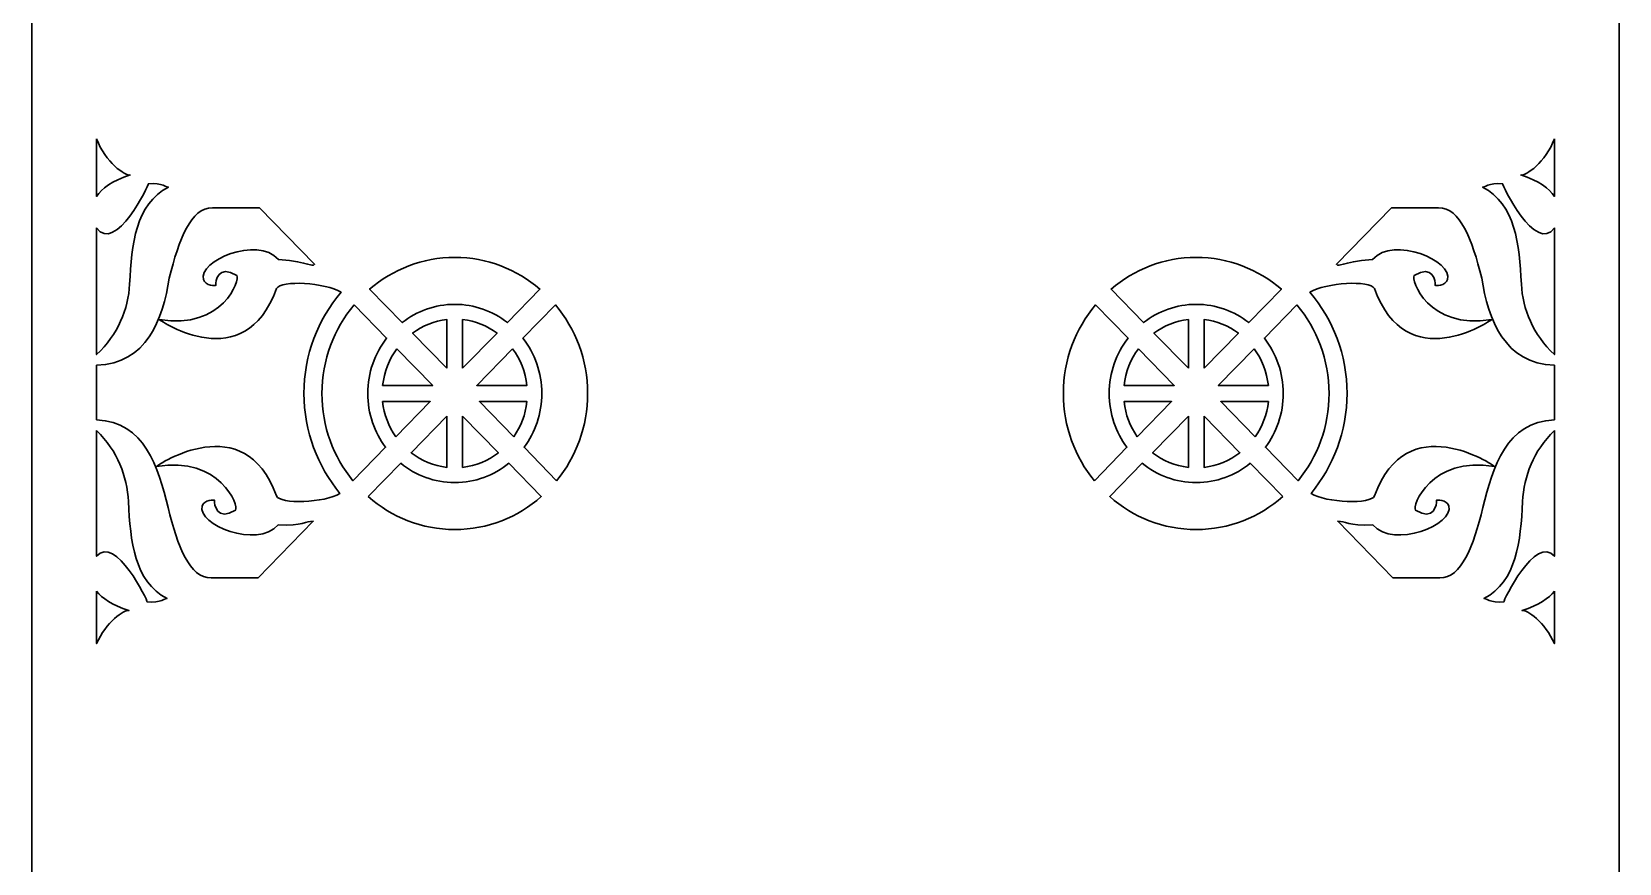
# Model space of a CAD drawing. Header units: centimetres. Extents: x -21.6 to -16.4, y -9 to 3.7.
# Drawn here: x -21.59 to -16.44, y -1.73 to 0.96 of the extents above; entities that cross this region are included whole.
import ezdxf

# ---------------------------------------------------------------- set-up
doc = ezdxf.new("R2010")
doc.units = ezdxf.units.CM
doc.header["$MEASUREMENT"] = 0
doc.layers.add('layer 1', color=7, linetype='Continuous')

msp = doc.modelspace()

# ---------------------------------------------------------------- linework, layer by layer
at = {"layer": 'layer 1', "color": 250, "lineweight": 30}
for points, knots in [([(-21.58593, 3.65904), (-21.58593, 3.65904), (-16.44376, 3.65904), (-16.44376, 3.65904), (-16.44376, 3.65904), (-16.44376, 3.65904), (-16.44376, -9.00021), (-16.44376, -9.00021), (-16.44376, -9.00021), (-16.44376, -9.00021), (-21.58593, -9.00021), (-21.58593, -9.00021), (-21.58593, -9.00021), (-21.58593, -9.00021), (-21.58593, 3.65904), (-21.58593, 3.65904)], [0, 0, 0, 0, 0.2, 0.2, 0.2, 0.2, 0.4, 0.4, 0.4, 0.4, 0.6, 0.6, 0.6, 0.6, 1, 1, 1, 1]), ([(-21.37575, 0.61689), (-21.34834, 0.54253), (-21.28246, 0.49431), (-21.26686, 0.49965), (-21.26686, 0.49965), (-21.32712, 0.48067), (-21.35944, 0.45556), (-21.37575, 0.43047), (-21.37575, 0.43047), (-21.37575, 0.43047), (-21.37575, 0.61689), (-21.37575, 0.61689)], [0, 0, 0, 0, 0.25, 0.25, 0.25, 0.25, 0.5, 0.5, 0.5, 0.5, 1, 1, 1, 1]), ([(-16.65393, 0.6169), (-16.68135, 0.54254), (-16.74723, 0.49431), (-16.76283, 0.49965), (-16.76283, 0.49965), (-16.70256, 0.48067), (-16.67025, 0.45556), (-16.65393, 0.43047), (-16.65393, 0.43047), (-16.65393, 0.43047), (-16.65393, 0.6169), (-16.65393, 0.6169)], [0, 0, 0, 0, 0.25, 0.25, 0.25, 0.25, 0.5, 0.5, 0.5, 0.5, 1, 1, 1, 1]), ([(-21.37575, 0.32847), (-21.3159, 0.24189), (-21.20495, 0.46928), (-21.20796, 0.47133), (-21.20796, 0.47133), (-21.16454, 0.47562), (-21.14659, 0.45717), (-21.14328, 0.46045), (-21.14328, 0.46045), (-21.25013, 0.40384), (-21.26214, 0.27606), (-21.26878, 0.14608), (-21.26878, 0.14608), (-21.27302, 0.06337), (-21.30695, -0.01658), (-21.37575, -0.08244), (-21.37575, -0.08244), (-21.37575, -0.08244), (-21.37575, 0.32847), (-21.37575, 0.32847)], [0, 0, 0, 0, 0.1666667, 0.1666667, 0.1666667, 0.1666667, 0.3333333, 0.3333333, 0.3333333, 0.3333333, 0.5, 0.5, 0.5, 0.5, 0.6666667, 0.6666667, 0.6666667, 0.6666667, 1, 1, 1, 1]), ([(-16.65393, 0.32847), (-16.71378, 0.24189), (-16.82475, 0.46928), (-16.82173, 0.47133), (-16.82173, 0.47133), (-16.86514, 0.47562), (-16.88309, 0.45717), (-16.88641, 0.46045), (-16.88641, 0.46045), (-16.77956, 0.40384), (-16.76755, 0.27606), (-16.76092, 0.14608), (-16.76092, 0.14608), (-16.75666, 0.06336), (-16.72275, -0.01658), (-16.65393, -0.08244), (-16.65393, -0.08244), (-16.65393, -0.08244), (-16.65393, 0.32847), (-16.65393, 0.32847)], [0, 0, 0, 0, 0.1666667, 0.1666667, 0.1666667, 0.1666667, 0.3333333, 0.3333333, 0.3333333, 0.3333333, 0.5, 0.5, 0.5, 0.5, 0.6666667, 0.6666667, 0.6666667, 0.6666667, 1, 1, 1, 1]), ([(-21.37575, -0.11724), (-21.21547, -0.11226), (-21.1612, 0.03063), (-21.14032, 0.16581), (-21.14032, 0.16581), (-21.10955, 0.29115), (-21.07043, 0.39425), (-21.00095, 0.393), (-21.00095, 0.393), (-20.94359, 0.392), (-20.88832, 0.39487), (-20.84817, 0.39281), (-20.84817, 0.39281), (-20.84817, 0.39281), (-20.66995, 0.21017), (-20.66995, 0.21017), (-20.66995, 0.21017), (-20.68108, 0.20083), (-20.67921, 0.2166), (-20.78702, 0.22598), (-20.78702, 0.22598), (-20.85658, 0.3041), (-21.04726, 0.22008), (-21.02974, 0.16081), (-21.02974, 0.16081), (-21.02356, 0.13993), (-20.98906, 0.14012), (-20.98947, 0.14206), (-20.98947, 0.14206), (-20.99228, 0.1548), (-20.98113, 0.21143), (-20.92202, 0.174), (-20.92202, 0.174), (-20.90936, 0.16104), (-20.96657, -0.00267), (-21.17285, 0.03107), (-21.17285, 0.03107), (-21.16839, 0.02646), (-20.8966, -0.15704), (-20.79307, 0.1316), (-20.79307, 0.1316), (-20.77859, 0.1596), (-20.63447, 0.15117), (-20.58402, 0.11964), (-20.58402, 0.11964), (-20.65873, 0.03168), (-20.70408, -0.08312), (-20.70408, -0.20844), (-20.70408, -0.20844), (-20.70408, -0.3318), (-20.66013, -0.44495), (-20.58749, -0.53236), (-20.58749, -0.53236), (-20.63498, -0.5633), (-20.78425, -0.56819), (-20.79333, -0.54032), (-20.79333, -0.54032), (-20.89687, -0.25171), (-21.17745, -0.44026), (-21.18191, -0.44486), (-21.18191, -0.44486), (-20.97563, -0.41112), (-20.91345, -0.57369), (-20.92612, -0.58667), (-20.92612, -0.58667), (-20.98524, -0.6241), (-20.99639, -0.56748), (-20.99357, -0.55472), (-20.99357, -0.55472), (-20.99314, -0.55278), (-21.02766, -0.5526), (-21.03384, -0.57348), (-21.03384, -0.57348), (-21.05136, -0.63275), (-20.85685, -0.71283), (-20.78728, -0.63471), (-20.78728, -0.63471), (-20.70832, -0.63862), (-20.69826, -0.62057), (-20.67406, -0.62284), (-20.67406, -0.62284), (-20.67406, -0.62284), (-20.85227, -0.80548), (-20.85227, -0.80548), (-20.85227, -0.80548), (-20.89243, -0.80754), (-20.9477, -0.80467), (-21.00507, -0.8057), (-21.00507, -0.8057), (-21.07454, -0.80693), (-21.11366, -0.70383), (-21.14442, -0.57848), (-21.14442, -0.57848), (-21.17671, -0.44694), (-21.21985, -0.30046), (-21.37575, -0.29375), (-21.37575, -0.29375), (-21.37575, -0.29375), (-21.37575, -0.11724), (-21.37575, -0.11724)], [0, 0, 0, 0, 0.0384615, 0.0384615, 0.0384615, 0.0384615, 0.0769231, 0.0769231, 0.0769231, 0.0769231, 0.1153846, 0.1153846, 0.1153846, 0.1153846, 0.1538462, 0.1538462, 0.1538462, 0.1538462, 0.1923077, 0.1923077, 0.1923077, 0.1923077, 0.2307692, 0.2307692, 0.2307692, 0.2307692, 0.2692308, 0.2692308, 0.2692308, 0.2692308, 0.3076923, 0.3076923, 0.3076923, 0.3076923, 0.3461538, 0.3461538, 0.3461538, 0.3461538, 0.3846154, 0.3846154, 0.3846154, 0.3846154, 0.4230769, 0.4230769, 0.4230769, 0.4230769, 0.4615385, 0.4615385, 0.4615385, 0.4615385, 0.5, 0.5, 0.5, 0.5, 0.5384615, 0.5384615, 0.5384615, 0.5384615, 0.5769231, 0.5769231, 0.5769231, 0.5769231, 0.6153846, 0.6153846, 0.6153846, 0.6153846, 0.6538462, 0.6538462, 0.6538462, 0.6538462, 0.6923077, 0.6923077, 0.6923077, 0.6923077, 0.7307692, 0.7307692, 0.7307692, 0.7307692, 0.7692308, 0.7692308, 0.7692308, 0.7692308, 0.8076923, 0.8076923, 0.8076923, 0.8076923, 0.8461538, 0.8461538, 0.8461538, 0.8461538, 0.8846154, 0.8846154, 0.8846154, 0.8846154, 0.9230769, 0.9230769, 0.9230769, 0.9230769, 1, 1, 1, 1]), ([(-16.65393, -0.11724), (-16.81422, -0.11226), (-16.86849, 0.03062), (-16.88937, 0.16581), (-16.88937, 0.16581), (-16.92015, 0.29115), (-16.95926, 0.39425), (-17.02874, 0.393), (-17.02874, 0.393), (-17.08609, 0.392), (-17.14137, 0.39487), (-17.18152, 0.39281), (-17.18152, 0.39281), (-17.18152, 0.39281), (-17.35974, 0.21017), (-17.35974, 0.21017), (-17.35974, 0.21017), (-17.3486, 0.20083), (-17.35048, 0.2166), (-17.24267, 0.22598), (-17.24267, 0.22598), (-17.1731, 0.3041), (-16.98243, 0.22008), (-16.99994, 0.16081), (-16.99994, 0.16081), (-17.00613, 0.13993), (-17.04063, 0.14012), (-17.04022, 0.14206), (-17.04022, 0.14206), (-17.03742, 0.1548), (-17.04856, 0.21143), (-17.10766, 0.174), (-17.10766, 0.174), (-17.12033, 0.16104), (-17.06312, -0.00267), (-16.85683, 0.03107), (-16.85683, 0.03107), (-16.8613, 0.02646), (-17.13309, -0.15704), (-17.23661, 0.1316), (-17.23661, 0.1316), (-17.2511, 0.1596), (-17.39523, 0.15117), (-17.44566, 0.11964), (-17.44566, 0.11964), (-17.37096, 0.03168), (-17.32561, -0.08312), (-17.32561, -0.20844), (-17.32561, -0.20844), (-17.32561, -0.3318), (-17.36956, -0.44495), (-17.44221, -0.53236), (-17.44221, -0.53236), (-17.39471, -0.5633), (-17.24544, -0.56819), (-17.23636, -0.54032), (-17.23636, -0.54032), (-17.13282, -0.25171), (-16.85223, -0.44026), (-16.84778, -0.44486), (-16.84778, -0.44486), (-17.05406, -0.41112), (-17.11624, -0.57369), (-17.10356, -0.58667), (-17.10356, -0.58667), (-17.04445, -0.6241), (-17.03331, -0.56748), (-17.03612, -0.55472), (-17.03612, -0.55472), (-17.03654, -0.55278), (-17.00202, -0.5526), (-16.99584, -0.57348), (-16.99584, -0.57348), (-16.97833, -0.63275), (-17.17284, -0.71283), (-17.24241, -0.63471), (-17.24241, -0.63471), (-17.32137, -0.63862), (-17.33143, -0.62057), (-17.35563, -0.62284), (-17.35563, -0.62284), (-17.35563, -0.62284), (-17.17742, -0.80548), (-17.17742, -0.80548), (-17.17742, -0.80548), (-17.13726, -0.80754), (-17.08199, -0.80467), (-17.02461, -0.8057), (-17.02461, -0.8057), (-16.95514, -0.80693), (-16.91603, -0.70383), (-16.88527, -0.57848), (-16.88527, -0.57848), (-16.85298, -0.44694), (-16.80985, -0.30046), (-16.65393, -0.29375), (-16.65393, -0.29375), (-16.65393, -0.29375), (-16.65393, -0.11724), (-16.65393, -0.11724)], [0, 0, 0, 0, 0.0384615, 0.0384615, 0.0384615, 0.0384615, 0.0769231, 0.0769231, 0.0769231, 0.0769231, 0.1153846, 0.1153846, 0.1153846, 0.1153846, 0.1538462, 0.1538462, 0.1538462, 0.1538462, 0.1923077, 0.1923077, 0.1923077, 0.1923077, 0.2307692, 0.2307692, 0.2307692, 0.2307692, 0.2692308, 0.2692308, 0.2692308, 0.2692308, 0.3076923, 0.3076923, 0.3076923, 0.3076923, 0.3461538, 0.3461538, 0.3461538, 0.3461538, 0.3846154, 0.3846154, 0.3846154, 0.3846154, 0.4230769, 0.4230769, 0.4230769, 0.4230769, 0.4615385, 0.4615385, 0.4615385, 0.4615385, 0.5, 0.5, 0.5, 0.5, 0.5384615, 0.5384615, 0.5384615, 0.5384615, 0.5769231, 0.5769231, 0.5769231, 0.5769231, 0.6153846, 0.6153846, 0.6153846, 0.6153846, 0.6538462, 0.6538462, 0.6538462, 0.6538462, 0.6923077, 0.6923077, 0.6923077, 0.6923077, 0.7307692, 0.7307692, 0.7307692, 0.7307692, 0.7692308, 0.7692308, 0.7692308, 0.7692308, 0.8076923, 0.8076923, 0.8076923, 0.8076923, 0.8461538, 0.8461538, 0.8461538, 0.8461538, 0.8846154, 0.8846154, 0.8846154, 0.8846154, 0.9230769, 0.9230769, 0.9230769, 0.9230769, 1, 1, 1, 1]), ([(-20.21563, 0.23263), (-20.32043, 0.23263), (-20.41667, 0.19388), (-20.49145, 0.12965), (-20.49145, 0.12965), (-20.49145, 0.12965), (-20.3859, 0.02149), (-20.3859, 0.02149), (-20.3859, 0.02149), (-20.33853, 0.05845), (-20.27951, 0.08045), (-20.21562, 0.08045), (-20.21562, 0.08045), (-20.15172, 0.08045), (-20.09271, 0.05844), (-20.04533, 0.02148), (-20.04533, 0.02148), (-20.04533, 0.02148), (-19.93979, 0.12964), (-19.93979, 0.12964), (-19.93979, 0.12964), (-20.01458, 0.19386), (-20.11082, 0.23263), (-20.21563, 0.23263)], [0, 0, 0, 0, 0.1428571, 0.1428571, 0.1428571, 0.1428571, 0.2857143, 0.2857143, 0.2857143, 0.2857143, 0.4285714, 0.4285714, 0.4285714, 0.4285714, 0.5714286, 0.5714286, 0.5714286, 0.5714286, 0.7142857, 0.7142857, 0.7142857, 0.7142857, 1, 1, 1, 1]), ([(-17.81407, 0.23263), (-17.70927, 0.23263), (-17.61302, 0.19388), (-17.53824, 0.12965), (-17.53824, 0.12965), (-17.53824, 0.12965), (-17.64379, 0.02149), (-17.64379, 0.02149), (-17.64379, 0.02149), (-17.69116, 0.05845), (-17.75017, 0.08045), (-17.81407, 0.08045), (-17.81407, 0.08045), (-17.87797, 0.08045), (-17.93699, 0.05844), (-17.98435, 0.02148), (-17.98435, 0.02148), (-17.98435, 0.02148), (-18.0899, 0.12964), (-18.0899, 0.12964), (-18.0899, 0.12964), (-18.01511, 0.19386), (-17.91887, 0.23263), (-17.81407, 0.23263)], [0, 0, 0, 0, 0.1428571, 0.1428571, 0.1428571, 0.1428571, 0.2857143, 0.2857143, 0.2857143, 0.2857143, 0.4285714, 0.4285714, 0.4285714, 0.4285714, 0.5714286, 0.5714286, 0.5714286, 0.5714286, 0.7142857, 0.7142857, 0.7142857, 0.7142857, 1, 1, 1, 1]), ([(-20.54176, 0.07879), (-20.60667, 0.00153), (-20.646, -0.09889), (-20.646, -0.20844), (-20.646, -0.20844), (-20.646, -0.31585), (-20.60818, -0.41448), (-20.54552, -0.49112), (-20.54552, -0.49112), (-20.54552, -0.49112), (-20.43997, -0.38295), (-20.43997, -0.38295), (-20.43997, -0.38295), (-20.47605, -0.33441), (-20.49751, -0.27393), (-20.49751, -0.20844), (-20.49751, -0.20844), (-20.49751, -0.14081), (-20.47462, -0.07851), (-20.43638, -0.02919), (-20.43638, -0.02919), (-20.43638, -0.02919), (-20.54176, 0.07879), (-20.54176, 0.07879)], [0, 0, 0, 0, 0.1428571, 0.1428571, 0.1428571, 0.1428571, 0.2857143, 0.2857143, 0.2857143, 0.2857143, 0.4285714, 0.4285714, 0.4285714, 0.4285714, 0.5714286, 0.5714286, 0.5714286, 0.5714286, 0.7142857, 0.7142857, 0.7142857, 0.7142857, 1, 1, 1, 1]), ([(-19.88571, -0.49112), (-19.82306, -0.41447), (-19.78523, -0.31585), (-19.78523, -0.20844), (-19.78523, -0.20844), (-19.78523, -0.09889), (-19.82457, 0.00153), (-19.88948, 0.07879), (-19.88948, 0.07879), (-19.88948, 0.07879), (-19.99485, -0.02919), (-19.99485, -0.02919), (-19.99485, -0.02919), (-19.95661, -0.0785), (-19.93373, -0.14081), (-19.93373, -0.20844), (-19.93373, -0.20844), (-19.93373, -0.27392), (-19.95519, -0.33442), (-19.99126, -0.38295), (-19.99126, -0.38295), (-19.99126, -0.38295), (-19.88571, -0.49112), (-19.88571, -0.49112)], [0, 0, 0, 0, 0.1428571, 0.1428571, 0.1428571, 0.1428571, 0.2857143, 0.2857143, 0.2857143, 0.2857143, 0.4285714, 0.4285714, 0.4285714, 0.4285714, 0.5714286, 0.5714286, 0.5714286, 0.5714286, 0.7142857, 0.7142857, 0.7142857, 0.7142857, 1, 1, 1, 1]), ([(-18.14397, -0.49112), (-18.20663, -0.41447), (-18.24445, -0.31585), (-18.24445, -0.20844), (-18.24445, -0.20844), (-18.24445, -0.09889), (-18.20513, 0.00153), (-18.14021, 0.07879), (-18.14021, 0.07879), (-18.14021, 0.07879), (-18.03483, -0.02919), (-18.03483, -0.02919), (-18.03483, -0.02919), (-18.07307, -0.0785), (-18.09596, -0.14081), (-18.09596, -0.20844), (-18.09596, -0.20844), (-18.09596, -0.27392), (-18.0745, -0.33442), (-18.03843, -0.38295), (-18.03843, -0.38295), (-18.03843, -0.38295), (-18.14397, -0.49112), (-18.14397, -0.49112)], [0, 0, 0, 0, 0.1428571, 0.1428571, 0.1428571, 0.1428571, 0.2857143, 0.2857143, 0.2857143, 0.2857143, 0.4285714, 0.4285714, 0.4285714, 0.4285714, 0.5714286, 0.5714286, 0.5714286, 0.5714286, 0.7142857, 0.7142857, 0.7142857, 0.7142857, 1, 1, 1, 1]), ([(-17.48793, 0.07879), (-17.42302, 0.00153), (-17.38368, -0.09889), (-17.38368, -0.20844), (-17.38368, -0.20844), (-17.38368, -0.31585), (-17.42151, -0.41448), (-17.48417, -0.49112), (-17.48417, -0.49112), (-17.48417, -0.49112), (-17.58971, -0.38295), (-17.58971, -0.38295), (-17.58971, -0.38295), (-17.55365, -0.33441), (-17.53218, -0.27393), (-17.53218, -0.20844), (-17.53218, -0.20844), (-17.53218, -0.14081), (-17.55507, -0.07851), (-17.59331, -0.02919), (-17.59331, -0.02919), (-17.59331, -0.02919), (-17.48793, 0.07879), (-17.48793, 0.07879)], [0, 0, 0, 0, 0.1428571, 0.1428571, 0.1428571, 0.1428571, 0.2857143, 0.2857143, 0.2857143, 0.2857143, 0.4285714, 0.4285714, 0.4285714, 0.4285714, 0.5714286, 0.5714286, 0.5714286, 0.5714286, 0.7142857, 0.7142857, 0.7142857, 0.7142857, 1, 1, 1, 1]), ([(-20.24108, -0.12693), (-20.24108, -0.12693), (-20.35245, -0.01279), (-20.35245, -0.01279), (-20.35245, -0.01279), (-20.32037, 0.01084), (-20.2823, 0.02645), (-20.24108, 0.03103), (-20.24108, 0.03103), (-20.24108, 0.03103), (-20.24108, -0.12693), (-20.24108, -0.12693)], [0, 0, 0, 0, 0.25, 0.25, 0.25, 0.25, 0.5, 0.5, 0.5, 0.5, 1, 1, 1, 1]), ([(-20.19015, -0.12693), (-20.19015, -0.12693), (-20.0788, -0.0128), (-20.0788, -0.0128), (-20.0788, -0.0128), (-20.11087, 0.01084), (-20.14893, 0.02645), (-20.19015, 0.03103), (-20.19015, 0.03103), (-20.19015, 0.03103), (-20.19015, -0.12693), (-20.19015, -0.12693)], [0, 0, 0, 0, 0.25, 0.25, 0.25, 0.25, 0.5, 0.5, 0.5, 0.5, 1, 1, 1, 1]), ([(-17.83954, -0.12693), (-17.83954, -0.12693), (-17.9509, -0.0128), (-17.9509, -0.0128), (-17.9509, -0.0128), (-17.91882, 0.01084), (-17.88076, 0.02645), (-17.83954, 0.03103), (-17.83954, 0.03103), (-17.83954, 0.03103), (-17.83954, -0.12693), (-17.83954, -0.12693)], [0, 0, 0, 0, 0.25, 0.25, 0.25, 0.25, 0.5, 0.5, 0.5, 0.5, 1, 1, 1, 1]), ([(-17.7886, -0.12693), (-17.7886, -0.12693), (-17.67724, -0.01279), (-17.67724, -0.01279), (-17.67724, -0.01279), (-17.70932, 0.01084), (-17.74739, 0.02645), (-17.7886, 0.03103), (-17.7886, 0.03103), (-17.7886, 0.03103), (-17.7886, -0.12693), (-17.7886, -0.12693)], [0, 0, 0, 0, 0.25, 0.25, 0.25, 0.25, 0.5, 0.5, 0.5, 0.5, 1, 1, 1, 1]), ([(-20.40303, -0.06338), (-20.40303, -0.06338), (-20.28695, -0.18234), (-20.28695, -0.18234), (-20.28695, -0.18234), (-20.28695, -0.18234), (-20.44929, -0.18234), (-20.44929, -0.18234), (-20.44929, -0.18234), (-20.44459, -0.138), (-20.42805, -0.09722), (-20.40303, -0.06338)], [0, 0, 0, 0, 0.25, 0.25, 0.25, 0.25, 0.5, 0.5, 0.5, 0.5, 1, 1, 1, 1]), ([(-20.02821, -0.06338), (-20.02821, -0.06338), (-20.14429, -0.18234), (-20.14429, -0.18234), (-20.14429, -0.18234), (-20.14429, -0.18234), (-19.98195, -0.18234), (-19.98195, -0.18234), (-19.98195, -0.18234), (-19.98665, -0.13801), (-20.00319, -0.09723), (-20.02821, -0.06338)], [0, 0, 0, 0, 0.25, 0.25, 0.25, 0.25, 0.5, 0.5, 0.5, 0.5, 1, 1, 1, 1]), ([(-18.00148, -0.06338), (-18.00148, -0.06338), (-17.8854, -0.18234), (-17.8854, -0.18234), (-17.8854, -0.18234), (-17.8854, -0.18234), (-18.04774, -0.18234), (-18.04774, -0.18234), (-18.04774, -0.18234), (-18.04304, -0.13801), (-18.0265, -0.09723), (-18.00148, -0.06338)], [0, 0, 0, 0, 0.25, 0.25, 0.25, 0.25, 0.5, 0.5, 0.5, 0.5, 1, 1, 1, 1]), ([(-17.62666, -0.06338), (-17.62666, -0.06338), (-17.74274, -0.18234), (-17.74274, -0.18234), (-17.74274, -0.18234), (-17.74274, -0.18234), (-17.5804, -0.18234), (-17.5804, -0.18234), (-17.5804, -0.18234), (-17.5851, -0.138), (-17.60164, -0.09722), (-17.62666, -0.06338)], [0, 0, 0, 0, 0.25, 0.25, 0.25, 0.25, 0.5, 0.5, 0.5, 0.5, 1, 1, 1, 1]), ([(-20.40652, -0.34866), (-20.40652, -0.34866), (-20.29516, -0.23454), (-20.29516, -0.23454), (-20.29516, -0.23454), (-20.29516, -0.23454), (-20.44929, -0.23454), (-20.44929, -0.23454), (-20.44929, -0.23454), (-20.44481, -0.27678), (-20.4296, -0.3158), (-20.40652, -0.34866)], [0, 0, 0, 0, 0.25, 0.25, 0.25, 0.25, 0.5, 0.5, 0.5, 0.5, 1, 1, 1, 1]), ([(-20.02473, -0.34865), (-20.02473, -0.34865), (-20.13608, -0.23454), (-20.13608, -0.23454), (-20.13608, -0.23454), (-20.13608, -0.23454), (-19.98195, -0.23454), (-19.98195, -0.23454), (-19.98195, -0.23454), (-19.98643, -0.27678), (-20.00164, -0.31579), (-20.02473, -0.34865)], [0, 0, 0, 0, 0.25, 0.25, 0.25, 0.25, 0.5, 0.5, 0.5, 0.5, 1, 1, 1, 1]), ([(-18.00497, -0.34865), (-18.00497, -0.34865), (-17.89361, -0.23454), (-17.89361, -0.23454), (-17.89361, -0.23454), (-17.89361, -0.23454), (-18.04774, -0.23454), (-18.04774, -0.23454), (-18.04774, -0.23454), (-18.04326, -0.27678), (-18.02804, -0.31579), (-18.00497, -0.34865)], [0, 0, 0, 0, 0.25, 0.25, 0.25, 0.25, 0.5, 0.5, 0.5, 0.5, 1, 1, 1, 1]), ([(-17.62317, -0.34866), (-17.62317, -0.34866), (-17.73453, -0.23454), (-17.73453, -0.23454), (-17.73453, -0.23454), (-17.73453, -0.23454), (-17.5804, -0.23454), (-17.5804, -0.23454), (-17.5804, -0.23454), (-17.58488, -0.27678), (-17.60009, -0.3158), (-17.62317, -0.34866)], [0, 0, 0, 0, 0.25, 0.25, 0.25, 0.25, 0.5, 0.5, 0.5, 0.5, 1, 1, 1, 1]), ([(-20.24108, -0.28153), (-20.24108, -0.28153), (-20.35715, -0.40049), (-20.35715, -0.40049), (-20.35715, -0.40049), (-20.32412, -0.42614), (-20.28434, -0.44309), (-20.24108, -0.4479), (-20.24108, -0.4479), (-20.24108, -0.4479), (-20.24108, -0.28153), (-20.24108, -0.28153)], [0, 0, 0, 0, 0.25, 0.25, 0.25, 0.25, 0.5, 0.5, 0.5, 0.5, 1, 1, 1, 1]), ([(-20.19015, -0.28153), (-20.19015, -0.28153), (-20.07408, -0.40049), (-20.07408, -0.40049), (-20.07408, -0.40049), (-20.10711, -0.42613), (-20.14689, -0.44308), (-20.19015, -0.44789), (-20.19015, -0.44789), (-20.19015, -0.44789), (-20.19015, -0.28153), (-20.19015, -0.28153)], [0, 0, 0, 0, 0.25, 0.25, 0.25, 0.25, 0.5, 0.5, 0.5, 0.5, 1, 1, 1, 1]), ([(-17.83954, -0.28153), (-17.83954, -0.28153), (-17.95561, -0.40049), (-17.95561, -0.40049), (-17.95561, -0.40049), (-17.92258, -0.42613), (-17.8828, -0.44308), (-17.83954, -0.44789), (-17.83954, -0.44789), (-17.83954, -0.44789), (-17.83954, -0.28153), (-17.83954, -0.28153)], [0, 0, 0, 0, 0.25, 0.25, 0.25, 0.25, 0.5, 0.5, 0.5, 0.5, 1, 1, 1, 1]), ([(-17.7886, -0.28153), (-17.7886, -0.28153), (-17.67253, -0.40049), (-17.67253, -0.40049), (-17.67253, -0.40049), (-17.70557, -0.42614), (-17.74535, -0.44309), (-17.7886, -0.4479), (-17.7886, -0.4479), (-17.7886, -0.4479), (-17.7886, -0.28153), (-17.7886, -0.28153)], [0, 0, 0, 0, 0.25, 0.25, 0.25, 0.25, 0.5, 0.5, 0.5, 0.5, 1, 1, 1, 1]), ([(-21.37575, -0.32863), (-21.308, -0.39485), (-21.27712, -0.47612), (-21.27289, -0.55877), (-21.27289, -0.55877), (-21.26625, -0.68873), (-21.25424, -0.8165), (-21.14738, -0.87312), (-21.14738, -0.87312), (-21.1507, -0.86984), (-21.16865, -0.8883), (-21.21206, -0.884), (-21.21206, -0.884), (-21.20911, -0.88198), (-21.3151, -0.66466), (-21.37575, -0.73579), (-21.37575, -0.73579), (-21.37575, -0.73579), (-21.37575, -0.32863), (-21.37575, -0.32863)], [0, 0, 0, 0, 0.1666667, 0.1666667, 0.1666667, 0.1666667, 0.3333333, 0.3333333, 0.3333333, 0.3333333, 0.5, 0.5, 0.5, 0.5, 0.6666667, 0.6666667, 0.6666667, 0.6666667, 1, 1, 1, 1]), ([(-16.65393, -0.32862), (-16.72169, -0.39485), (-16.75257, -0.47612), (-16.75679, -0.55877), (-16.75679, -0.55877), (-16.76344, -0.68873), (-16.77545, -0.8165), (-16.88231, -0.87312), (-16.88231, -0.87312), (-16.879, -0.86984), (-16.86104, -0.8883), (-16.81763, -0.884), (-16.81763, -0.884), (-16.82059, -0.88198), (-16.71458, -0.66466), (-16.65393, -0.7358), (-16.65393, -0.7358), (-16.65393, -0.7358), (-16.65393, -0.32862), (-16.65393, -0.32862)], [0, 0, 0, 0, 0.1666667, 0.1666667, 0.1666667, 0.1666667, 0.3333333, 0.3333333, 0.3333333, 0.3333333, 0.5, 0.5, 0.5, 0.5, 0.6666667, 0.6666667, 0.6666667, 0.6666667, 1, 1, 1, 1]), ([(-20.4959, -0.54267), (-20.4205, -0.60919), (-20.32251, -0.6495), (-20.21563, -0.6495), (-20.21563, -0.6495), (-20.10872, -0.6495), (-20.01073, -0.6092), (-19.93534, -0.54267), (-19.93534, -0.54267), (-19.93534, -0.54267), (-20.04072, -0.43468), (-20.04072, -0.43468), (-20.04072, -0.43468), (-20.08883, -0.47386), (-20.14963, -0.49733), (-20.21562, -0.49733), (-20.21562, -0.49733), (-20.28161, -0.49733), (-20.34241, -0.47386), (-20.39053, -0.43469), (-20.39053, -0.43469), (-20.39053, -0.43469), (-20.4959, -0.54267), (-20.4959, -0.54267)], [0, 0, 0, 0, 0.1428571, 0.1428571, 0.1428571, 0.1428571, 0.2857143, 0.2857143, 0.2857143, 0.2857143, 0.4285714, 0.4285714, 0.4285714, 0.4285714, 0.5714286, 0.5714286, 0.5714286, 0.5714286, 0.7142857, 0.7142857, 0.7142857, 0.7142857, 1, 1, 1, 1]), ([(-17.53379, -0.54267), (-17.60919, -0.60919), (-17.70717, -0.6495), (-17.81407, -0.6495), (-17.81407, -0.6495), (-17.92096, -0.6495), (-18.01896, -0.6092), (-18.09435, -0.54267), (-18.09435, -0.54267), (-18.09435, -0.54267), (-17.98898, -0.43468), (-17.98898, -0.43468), (-17.98898, -0.43468), (-17.94086, -0.47386), (-17.88007, -0.49733), (-17.81407, -0.49733), (-17.81407, -0.49733), (-17.74808, -0.49733), (-17.68728, -0.47386), (-17.63916, -0.43469), (-17.63916, -0.43469), (-17.63916, -0.43469), (-17.53379, -0.54267), (-17.53379, -0.54267)], [0, 0, 0, 0, 0.1428571, 0.1428571, 0.1428571, 0.1428571, 0.2857143, 0.2857143, 0.2857143, 0.2857143, 0.4285714, 0.4285714, 0.4285714, 0.4285714, 0.5714286, 0.5714286, 0.5714286, 0.5714286, 0.7142857, 0.7142857, 0.7142857, 0.7142857, 1, 1, 1, 1]), ([(-21.37575, -0.84897), (-21.35835, -0.87208), (-21.32654, -0.89481), (-21.27096, -0.91231), (-21.27096, -0.91231), (-21.28583, -0.90723), (-21.34636, -0.95079), (-21.37575, -1.01925), (-21.37575, -1.01925), (-21.37575, -1.01925), (-21.37575, -0.84897), (-21.37575, -0.84897)], [0, 0, 0, 0, 0.25, 0.25, 0.25, 0.25, 0.5, 0.5, 0.5, 0.5, 1, 1, 1, 1]), ([(-16.65393, -0.84897), (-16.67134, -0.87208), (-16.70314, -0.89481), (-16.75873, -0.91231), (-16.75873, -0.91231), (-16.74385, -0.90723), (-16.68333, -0.95079), (-16.65393, -1.01925), (-16.65393, -1.01925), (-16.65393, -1.01925), (-16.65393, -0.84897), (-16.65393, -0.84897)], [0, 0, 0, 0, 0.25, 0.25, 0.25, 0.25, 0.5, 0.5, 0.5, 0.5, 1, 1, 1, 1])]:
    msp.add_open_spline(points, degree=3, knots=knots, dxfattribs=at)

doc.saveas('drawing.dxf')
